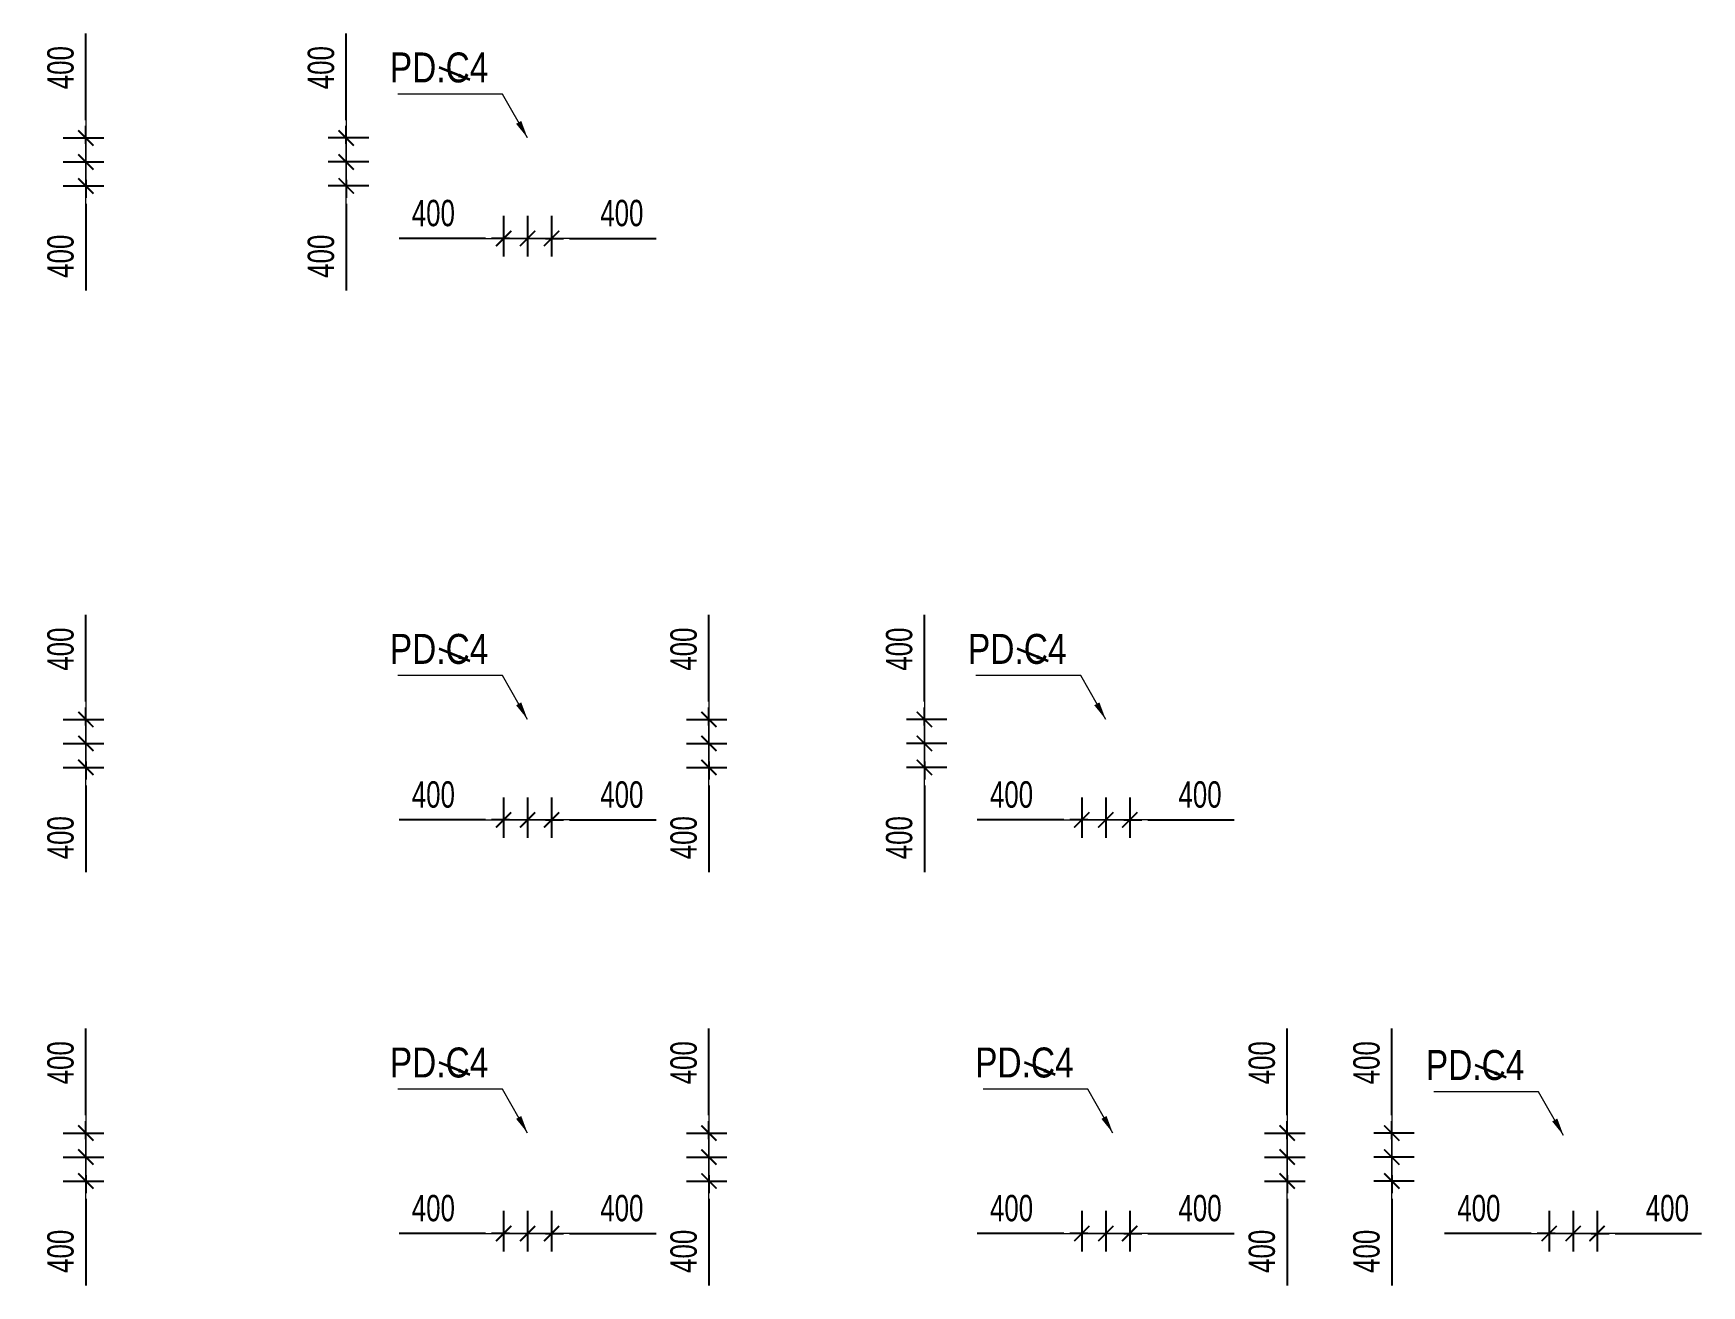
# Model space of a CAD drawing. Header units: millimetres. Extents: x -259680 to 286077, y -1281 to 94455.
# Drawn here: x 173701 to 201545, y 62555 to 83445 of the extents above; entities that cross this region are included whole.
import ezdxf
from ezdxf.enums import TextEntityAlignment as Align

# ---------------------------------------------------------------- set-up
doc = ezdxf.new("R2010")
doc.units = ezdxf.units.MM
doc.layers.get('Defpoints').update_dxf_attribs({"color": 151, "lineweight": 9})
for name, color, linetype, lineweight in [('$0$C1', 20, 'Continuous', 35), ('$1$NDC_S_ANNO', 7, 'Continuous', 20), ('$1$NDC_S_DIM', 1, 'Continuous', 15), ('NDC_S_DIM', 1, 'Continuous', 15)]:
    doc.layers.add(name, color=color, linetype=linetype, lineweight=lineweight)
doc.styles.add('$1$NDC_DIM', font='', dxfattribs={"width": 0.75})
doc.styles.add('$2$ARIAL', font='arial.ttf', dxfattribs={"width": 0.8})
doc.styles.add('NDC_DIM', font='', dxfattribs={"width": 0.75})
doc.styles.get('$1$NDC_DIM').set_extended_font_data('Dotum')
doc.styles.get('NDC_DIM').set_extended_font_data('Dotum')
doc.dimstyles.new('$0$NDC_dim_150', dxfattribs={"dimscale": 150, "dimtxt": 2.2, "dimasz": 1.5, "dimexe": 1.5, "dimexo": 2.5, "dimgap": 1, "dimtad": 1, "dimdec": 0, "dimzin": 0, "dimdsep": 46, "dimtxsty": '$1$NDC_DIM', "dimblk": '$1$DIMMARK', "dimcen": 0.09, "dimdle": 1.2, "dimclrd": 1, "dimclre": 1, "dimclrt": 3, "dimadec": 0, "dimazin": 0, "dimtfac": 1, "dimtdec": 0, "dimtix": 1, "dimtofl": 0, "dimtmove": 0, "dimatfit": 3, "dimfxl": 6, "dimfxlon": 1, "dimtolj": 1, "dimtzin": 0, "dimarcsym": 0})
doc.dimstyles.new('$1$NDC_dim_iso', dxfattribs={"dimtxt": 2.2, "dimasz": 1, "dimexe": 1.5, "dimexo": 2.5, "dimgap": 1, "dimtad": 1, "dimdec": 0, "dimzin": 0, "dimdsep": 46, "dimtxsty": '$1$NDC_DIM', "dimblk": '$1$DIMMARK', "dimcen": 0.09, "dimdle": 1.2, "dimclrd": 1, "dimclre": 1, "dimclrt": 3, "dimadec": 0, "dimazin": 0, "dimtfac": 1, "dimtdec": 0, "dimtix": 1, "dimtofl": 0, "dimtmove": 0, "dimatfit": 3, "dimfxl": 6, "dimfxlon": 1, "dimtolj": 1, "dimtzin": 0, "dimarcsym": 0})
doc.dimstyles.new('NDC_dim_200', dxfattribs={"dimscale": 200, "dimtxt": 2.2, "dimasz": 1.5, "dimexe": 1.5, "dimexo": 2.5, "dimgap": 1, "dimtad": 1, "dimdec": 0, "dimzin": 0, "dimdsep": 46, "dimtxsty": 'NDC_DIM', "dimblk": 'DIMMARK', "dimcen": 0.09, "dimdle": 1.2, "dimclrd": 1, "dimclre": 1, "dimclrt": 3, "dimadec": 0, "dimazin": 0, "dimtfac": 1, "dimtdec": 0, "dimtix": 1, "dimtofl": 0, "dimtmove": 0, "dimatfit": 3, "dimfxl": 6, "dimfxlon": 1, "dimtolj": 1, "dimtzin": 0, "dimarcsym": 0})

# ---------------------------------------------------------------- blocks, each defined once
blk = doc.blocks.new('$1$DIMMARK')
at = {"layer": '$1$NDC_S_DIM', "color": 1}
blk.add_line((-1.5, 0), (1, 0), dxfattribs=at)
at = {"layer": '$1$NDC_S_DIM', "color": 2, "const_width": 0.1}
blk.add_lwpolyline([(-0.424, -0.424), (0.424, 0.424)], dxfattribs=at)
blk = doc.blocks.new('DIMMARK')
at = {"layer": 'NDC_S_DIM', "color": 1}
blk.add_line((-1.5, 0), (1, 0), dxfattribs=at)
at = {"layer": 'NDC_S_DIM', "color": 2, "const_width": 0.1}
blk.add_lwpolyline([(-0.424, -0.424), (0.424, 0.424)], dxfattribs=at)
blk = doc.blocks.new('*D734')
at = {"layer": 'Defpoints', "color": 0, "ltscale": 100, "transparency": 16777216}
for p in [(173701, 72000), (174577, 72000), (173701, 71600)]:
    blk.add_point(p, dxfattribs=at)
at = {"layer": 'NDC_S_DIM', "color": 1, "lineweight": -2, "ltscale": 100, "transparency": 16777216}
for p, q in [((174577, 72300), (174577, 73745)), ((174201, 72000), (174877, 72000)), ((174201, 71600), (174877, 71600)), ((174577, 71300), (174577, 71000))]:
    blk.add_line(p, q, dxfattribs=at)
at = {"layer": 'NDC_S_DIM', "color": 1, "lineweight": -2, "ltscale": 100, "transparency": 16777216, "xscale": 300, "yscale": 300, "zscale": 300}
for p, rotation in [((174577, 72000), 270), ((174577, 71600), 90)]:
    blk.add_blockref('DIMMARK', p, dxfattribs=dict(at, rotation=rotation))
at = {"layer": 'NDC_S_DIM', "color": 3, "ltscale": 100, "transparency": 16777216, "insert": (174156, 73173), "char_height": 440, "attachment_point": 5, "rotation": 90, "style": 'NDC_DIM'}
blk.add_mtext('\\A1;400', dxfattribs=at)
blk = doc.blocks.new('*D735')
at = {"layer": 'Defpoints', "color": 0, "ltscale": 100, "transparency": 16777216}
for p in [(173701, 71600), (174577, 71600), (173701, 71200)]:
    blk.add_point(p, dxfattribs=at)
at = {"layer": 'NDC_S_DIM', "color": 1, "lineweight": -2, "ltscale": 100, "transparency": 16777216}
for p, q in [((174577, 71900), (174577, 72200)), ((174201, 71600), (174877, 71600)), ((174201, 71200), (174877, 71200)), ((174577, 70900), (174577, 69455))]:
    blk.add_line(p, q, dxfattribs=at)
at = {"layer": 'NDC_S_DIM', "color": 1, "lineweight": -2, "ltscale": 100, "transparency": 16777216, "xscale": 300, "yscale": 300, "zscale": 300}
for p, rotation in [((174577, 71600), 270), ((174577, 71200), 90)]:
    blk.add_blockref('DIMMARK', p, dxfattribs=dict(at, rotation=rotation))
at = {"layer": 'NDC_S_DIM', "color": 3, "ltscale": 100, "transparency": 16777216, "insert": (174156, 70027), "char_height": 440, "attachment_point": 5, "rotation": 90, "style": 'NDC_DIM'}
blk.add_mtext('\\A1;400', dxfattribs=at)
blk = doc.blocks.new('*D736')
at = {"layer": 'Defpoints', "color": 0, "ltscale": 100, "transparency": 16777216}
for p in [(181950, 71200), (182350, 71200), (182350, 70324)]:
    blk.add_point(p, dxfattribs=at)
at = {"layer": 'NDC_S_DIM', "color": 1, "lineweight": -2, "ltscale": 100, "transparency": 16777216}
for p, q in [((181950, 70700), (181950, 70024)), ((182350, 70700), (182350, 70024)), ((181650, 70324), (181350, 70324)), ((182650, 70324), (184095, 70324))]:
    blk.add_line(p, q, dxfattribs=at)
at = {"layer": 'NDC_S_DIM', "color": 1, "lineweight": -2, "ltscale": 100, "transparency": 16777216, "xscale": 300, "yscale": 300, "zscale": 300}
blk.add_blockref('DIMMARK', (181950, 70324), dxfattribs=at)
at = {"layer": 'NDC_S_DIM', "color": 1, "lineweight": -2, "ltscale": 100, "transparency": 16777216, "xscale": 300, "yscale": 300, "zscale": 300, "rotation": 180}
blk.add_blockref('DIMMARK', (182350, 70324), dxfattribs=at)
at = {"layer": 'NDC_S_DIM', "color": 3, "ltscale": 100, "transparency": 16777216, "insert": (183523, 70745), "char_height": 440, "attachment_point": 5, "style": 'NDC_DIM'}
blk.add_mtext('\\A1;400', dxfattribs=at)
blk = doc.blocks.new('*D737')
at = {"layer": 'Defpoints', "color": 0, "ltscale": 100, "transparency": 16777216}
for p in [(181550, 71200), (181950, 71200), (181950, 70324)]:
    blk.add_point(p, dxfattribs=at)
at = {"layer": 'NDC_S_DIM', "color": 1, "lineweight": -2, "ltscale": 100, "transparency": 16777216}
for p, q in [((181550, 70700), (181550, 70024)), ((181950, 70700), (181950, 70024)), ((181250, 70324), (179805, 70324)), ((182250, 70324), (182550, 70324))]:
    blk.add_line(p, q, dxfattribs=at)
at = {"layer": 'NDC_S_DIM', "color": 1, "lineweight": -2, "ltscale": 100, "transparency": 16777216, "xscale": 300, "yscale": 300, "zscale": 300}
blk.add_blockref('DIMMARK', (181550, 70324), dxfattribs=at)
at = {"layer": 'NDC_S_DIM', "color": 1, "lineweight": -2, "ltscale": 100, "transparency": 16777216, "xscale": 300, "yscale": 300, "zscale": 300, "rotation": 180}
blk.add_blockref('DIMMARK', (181950, 70324), dxfattribs=at)
at = {"layer": 'NDC_S_DIM', "color": 3, "ltscale": 100, "transparency": 16777216, "insert": (180377, 70745), "char_height": 440, "attachment_point": 5, "style": 'NDC_DIM'}
blk.add_mtext('\\A1;400', dxfattribs=at)
blk = doc.blocks.new('*D738')
at = {"layer": 'Defpoints', "color": 0, "ltscale": 100, "transparency": 16777216}
for p in [(184101, 72000), (184977, 72000), (184101, 71600)]:
    blk.add_point(p, dxfattribs=at)
at = {"layer": 'NDC_S_DIM', "color": 1, "lineweight": -2, "ltscale": 100, "transparency": 16777216}
for p, q in [((184977, 72300), (184977, 73745)), ((184601, 72000), (185277, 72000)), ((184601, 71600), (185277, 71600)), ((184977, 71300), (184977, 71000))]:
    blk.add_line(p, q, dxfattribs=at)
at = {"layer": 'NDC_S_DIM', "color": 1, "lineweight": -2, "ltscale": 100, "transparency": 16777216, "xscale": 300, "yscale": 300, "zscale": 300}
for p, rotation in [((184977, 72000), 270), ((184977, 71600), 90)]:
    blk.add_blockref('DIMMARK', p, dxfattribs=dict(at, rotation=rotation))
at = {"layer": 'NDC_S_DIM', "color": 3, "ltscale": 100, "transparency": 16777216, "insert": (184556, 73173), "char_height": 440, "attachment_point": 5, "rotation": 90, "style": 'NDC_DIM'}
blk.add_mtext('\\A1;400', dxfattribs=at)
blk = doc.blocks.new('*D739')
at = {"layer": 'Defpoints', "color": 0, "ltscale": 100, "transparency": 16777216}
for p in [(184101, 71600), (184977, 71600), (184101, 71200)]:
    blk.add_point(p, dxfattribs=at)
at = {"layer": 'NDC_S_DIM', "color": 1, "lineweight": -2, "ltscale": 100, "transparency": 16777216}
for p, q in [((184977, 71900), (184977, 72200)), ((184601, 71600), (185277, 71600)), ((184601, 71200), (185277, 71200)), ((184977, 70900), (184977, 69455))]:
    blk.add_line(p, q, dxfattribs=at)
at = {"layer": 'NDC_S_DIM', "color": 1, "lineweight": -2, "ltscale": 100, "transparency": 16777216, "xscale": 300, "yscale": 300, "zscale": 300}
for p, rotation in [((184977, 71600), 270), ((184977, 71200), 90)]:
    blk.add_blockref('DIMMARK', p, dxfattribs=dict(at, rotation=rotation))
at = {"layer": 'NDC_S_DIM', "color": 3, "ltscale": 100, "transparency": 16777216, "insert": (184556, 70027), "char_height": 440, "attachment_point": 5, "rotation": 90, "style": 'NDC_DIM'}
blk.add_mtext('\\A1;400', dxfattribs=at)
blk = doc.blocks.new('*D740')
at = {"layer": 'Defpoints', "color": 0, "ltscale": 100, "transparency": 16777216}
for p in [(191600, 71200), (192000, 71200), (192000, 70324)]:
    blk.add_point(p, dxfattribs=at)
at = {"layer": 'NDC_S_DIM', "color": 1, "lineweight": -2, "ltscale": 100, "transparency": 16777216}
for p, q in [((191600, 70700), (191600, 70024)), ((192000, 70700), (192000, 70024)), ((191300, 70324), (191000, 70324)), ((192300, 70324), (193745, 70324))]:
    blk.add_line(p, q, dxfattribs=at)
at = {"layer": 'NDC_S_DIM', "color": 1, "lineweight": -2, "ltscale": 100, "transparency": 16777216, "xscale": 300, "yscale": 300, "zscale": 300}
blk.add_blockref('DIMMARK', (191600, 70324), dxfattribs=at)
at = {"layer": 'NDC_S_DIM', "color": 1, "lineweight": -2, "ltscale": 100, "transparency": 16777216, "xscale": 300, "yscale": 300, "zscale": 300, "rotation": 180}
blk.add_blockref('DIMMARK', (192000, 70324), dxfattribs=at)
at = {"layer": 'NDC_S_DIM', "color": 3, "ltscale": 100, "transparency": 16777216, "insert": (193173, 70745), "char_height": 440, "attachment_point": 5, "style": 'NDC_DIM'}
blk.add_mtext('\\A1;400', dxfattribs=at)
blk = doc.blocks.new('*D741')
at = {"layer": 'Defpoints', "color": 0, "ltscale": 100, "transparency": 16777216}
for p in [(191200, 71200), (191600, 71200), (191600, 70324)]:
    blk.add_point(p, dxfattribs=at)
at = {"layer": 'NDC_S_DIM', "color": 1, "lineweight": -2, "ltscale": 100, "transparency": 16777216}
for p, q in [((191200, 70700), (191200, 70024)), ((191600, 70700), (191600, 70024)), ((190900, 70324), (189455, 70324)), ((191900, 70324), (192200, 70324))]:
    blk.add_line(p, q, dxfattribs=at)
at = {"layer": 'NDC_S_DIM', "color": 1, "lineweight": -2, "ltscale": 100, "transparency": 16777216, "xscale": 300, "yscale": 300, "zscale": 300}
blk.add_blockref('DIMMARK', (191200, 70324), dxfattribs=at)
at = {"layer": 'NDC_S_DIM', "color": 1, "lineweight": -2, "ltscale": 100, "transparency": 16777216, "xscale": 300, "yscale": 300, "zscale": 300, "rotation": 180}
blk.add_blockref('DIMMARK', (191600, 70324), dxfattribs=at)
at = {"layer": 'NDC_S_DIM', "color": 3, "ltscale": 100, "transparency": 16777216, "insert": (190027, 70745), "char_height": 440, "attachment_point": 5, "style": 'NDC_DIM'}
blk.add_mtext('\\A1;400', dxfattribs=at)
blk = doc.blocks.new('*D742')
at = {"layer": 'Defpoints', "color": 0, "ltscale": 100, "transparency": 16777216}
for p in [(188573, 72000), (189449, 72000), (189449, 71600)]:
    blk.add_point(p, dxfattribs=at)
at = {"layer": 'NDC_S_DIM', "color": 1, "lineweight": -2, "ltscale": 100, "transparency": 16777216}
for p, q in [((188573, 72300), (188573, 73745)), ((188949, 72000), (188273, 72000)), ((188949, 71600), (188273, 71600)), ((188573, 71300), (188573, 71000))]:
    blk.add_line(p, q, dxfattribs=at)
at = {"layer": 'NDC_S_DIM', "color": 1, "lineweight": -2, "ltscale": 100, "transparency": 16777216, "xscale": 300, "yscale": 300, "zscale": 300}
for p, rotation in [((188573, 72000), 270), ((188573, 71600), 90)]:
    blk.add_blockref('DIMMARK', p, dxfattribs=dict(at, rotation=rotation))
at = {"layer": 'NDC_S_DIM', "color": 3, "ltscale": 100, "transparency": 16777216, "insert": (188153, 73173), "char_height": 440, "attachment_point": 5, "rotation": 90, "style": 'NDC_DIM'}
blk.add_mtext('\\A1;400', dxfattribs=at)
blk = doc.blocks.new('*D743')
at = {"layer": 'Defpoints', "color": 0, "ltscale": 100, "transparency": 16777216}
for p in [(188573, 71600), (189449, 71600), (189449, 71200)]:
    blk.add_point(p, dxfattribs=at)
at = {"layer": 'NDC_S_DIM', "color": 1, "lineweight": -2, "ltscale": 100, "transparency": 16777216}
for p, q in [((188573, 71900), (188573, 72200)), ((188949, 71600), (188273, 71600)), ((188949, 71200), (188273, 71200)), ((188573, 70900), (188573, 69455))]:
    blk.add_line(p, q, dxfattribs=at)
at = {"layer": 'NDC_S_DIM', "color": 1, "lineweight": -2, "ltscale": 100, "transparency": 16777216, "xscale": 300, "yscale": 300, "zscale": 300}
for p, rotation in [((188573, 71600), 270), ((188573, 71200), 90)]:
    blk.add_blockref('DIMMARK', p, dxfattribs=dict(at, rotation=rotation))
at = {"layer": 'NDC_S_DIM', "color": 3, "ltscale": 100, "transparency": 16777216, "insert": (188153, 70027), "char_height": 440, "attachment_point": 5, "rotation": 90, "style": 'NDC_DIM'}
blk.add_mtext('\\A1;400', dxfattribs=at)
blk = doc.blocks.new('*D744')
at = {"layer": 'Defpoints', "color": 0, "ltscale": 100, "transparency": 16777216}
for p in [(181950, 80900), (182350, 80900), (182350, 80024)]:
    blk.add_point(p, dxfattribs=at)
at = {"layer": 'NDC_S_DIM', "color": 1, "lineweight": -2, "ltscale": 100, "transparency": 16777216}
for p, q in [((181950, 80400), (181950, 79724)), ((182350, 80400), (182350, 79724)), ((181650, 80024), (181350, 80024)), ((182650, 80024), (184095, 80024))]:
    blk.add_line(p, q, dxfattribs=at)
at = {"layer": 'NDC_S_DIM', "color": 1, "lineweight": -2, "ltscale": 100, "transparency": 16777216, "xscale": 300, "yscale": 300, "zscale": 300}
blk.add_blockref('DIMMARK', (181950, 80024), dxfattribs=at)
at = {"layer": 'NDC_S_DIM', "color": 1, "lineweight": -2, "ltscale": 100, "transparency": 16777216, "xscale": 300, "yscale": 300, "zscale": 300, "rotation": 180}
blk.add_blockref('DIMMARK', (182350, 80024), dxfattribs=at)
at = {"layer": 'NDC_S_DIM', "color": 3, "ltscale": 100, "transparency": 16777216, "insert": (183523, 80445), "char_height": 440, "attachment_point": 5, "style": 'NDC_DIM'}
blk.add_mtext('\\A1;400', dxfattribs=at)
blk = doc.blocks.new('*D745')
at = {"layer": 'Defpoints', "color": 0, "ltscale": 100, "transparency": 16777216}
for p in [(181550, 80900), (181950, 80900), (181950, 80024)]:
    blk.add_point(p, dxfattribs=at)
at = {"layer": 'NDC_S_DIM', "color": 1, "lineweight": -2, "ltscale": 100, "transparency": 16777216}
for p, q in [((181550, 80400), (181550, 79724)), ((181950, 80400), (181950, 79724)), ((181250, 80024), (179805, 80024)), ((182250, 80024), (182550, 80024))]:
    blk.add_line(p, q, dxfattribs=at)
at = {"layer": 'NDC_S_DIM', "color": 1, "lineweight": -2, "ltscale": 100, "transparency": 16777216, "xscale": 300, "yscale": 300, "zscale": 300}
blk.add_blockref('DIMMARK', (181550, 80024), dxfattribs=at)
at = {"layer": 'NDC_S_DIM', "color": 1, "lineweight": -2, "ltscale": 100, "transparency": 16777216, "xscale": 300, "yscale": 300, "zscale": 300, "rotation": 180}
blk.add_blockref('DIMMARK', (181950, 80024), dxfattribs=at)
at = {"layer": 'NDC_S_DIM', "color": 3, "ltscale": 100, "transparency": 16777216, "insert": (180377, 80445), "char_height": 440, "attachment_point": 5, "style": 'NDC_DIM'}
blk.add_mtext('\\A1;400', dxfattribs=at)
blk = doc.blocks.new('*D746')
at = {"layer": 'Defpoints', "color": 0, "ltscale": 100, "transparency": 16777216}
for p in [(178923, 81700), (179799, 81700), (179799, 81300)]:
    blk.add_point(p, dxfattribs=at)
at = {"layer": 'NDC_S_DIM', "color": 1, "lineweight": -2, "ltscale": 100, "transparency": 16777216}
for p, q in [((178923, 82000), (178923, 83445)), ((179299, 81700), (178623, 81700)), ((179299, 81300), (178623, 81300)), ((178923, 81000), (178923, 80700))]:
    blk.add_line(p, q, dxfattribs=at)
at = {"layer": 'NDC_S_DIM', "color": 1, "lineweight": -2, "ltscale": 100, "transparency": 16777216, "xscale": 300, "yscale": 300, "zscale": 300}
for p, rotation in [((178923, 81700), 270), ((178923, 81300), 90)]:
    blk.add_blockref('DIMMARK', p, dxfattribs=dict(at, rotation=rotation))
at = {"layer": 'NDC_S_DIM', "color": 3, "ltscale": 100, "transparency": 16777216, "insert": (178503, 82873), "char_height": 440, "attachment_point": 5, "rotation": 90, "style": 'NDC_DIM'}
blk.add_mtext('\\A1;400', dxfattribs=at)
blk = doc.blocks.new('*D747')
at = {"layer": 'Defpoints', "color": 0, "ltscale": 100, "transparency": 16777216}
for p in [(178923, 81300), (179799, 81300), (179799, 80900)]:
    blk.add_point(p, dxfattribs=at)
at = {"layer": 'NDC_S_DIM', "color": 1, "lineweight": -2, "ltscale": 100, "transparency": 16777216}
for p, q in [((178923, 81600), (178923, 81900)), ((179299, 81300), (178623, 81300)), ((179299, 80900), (178623, 80900)), ((178923, 80600), (178923, 79155))]:
    blk.add_line(p, q, dxfattribs=at)
at = {"layer": 'NDC_S_DIM', "color": 1, "lineweight": -2, "ltscale": 100, "transparency": 16777216, "xscale": 300, "yscale": 300, "zscale": 300}
for p, rotation in [((178923, 81300), 270), ((178923, 80900), 90)]:
    blk.add_blockref('DIMMARK', p, dxfattribs=dict(at, rotation=rotation))
at = {"layer": 'NDC_S_DIM', "color": 3, "ltscale": 100, "transparency": 16777216, "insert": (178503, 79727), "char_height": 440, "attachment_point": 5, "rotation": 90, "style": 'NDC_DIM'}
blk.add_mtext('\\A1;400', dxfattribs=at)
blk = doc.blocks.new('*D750')
at = {"layer": 'Defpoints', "color": 0, "ltscale": 100, "transparency": 16777216}
for p in [(173701, 81700), (174577, 81700), (173701, 81300)]:
    blk.add_point(p, dxfattribs=at)
at = {"layer": 'NDC_S_DIM', "color": 1, "lineweight": -2, "ltscale": 100, "transparency": 16777216}
for p, q in [((174577, 82000), (174577, 83445)), ((174201, 81700), (174877, 81700)), ((174201, 81300), (174877, 81300)), ((174577, 81000), (174577, 80700))]:
    blk.add_line(p, q, dxfattribs=at)
at = {"layer": 'NDC_S_DIM', "color": 1, "lineweight": -2, "ltscale": 100, "transparency": 16777216, "xscale": 300, "yscale": 300, "zscale": 300}
for p, rotation in [((174577, 81700), 270), ((174577, 81300), 90)]:
    blk.add_blockref('DIMMARK', p, dxfattribs=dict(at, rotation=rotation))
at = {"layer": 'NDC_S_DIM', "color": 3, "ltscale": 100, "transparency": 16777216, "insert": (174156, 82873), "char_height": 440, "attachment_point": 5, "rotation": 90, "style": 'NDC_DIM'}
blk.add_mtext('\\A1;400', dxfattribs=at)
blk = doc.blocks.new('*D751')
at = {"layer": 'Defpoints', "color": 0, "ltscale": 100, "transparency": 16777216}
for p in [(173701, 81300), (174577, 81300), (173701, 80900)]:
    blk.add_point(p, dxfattribs=at)
at = {"layer": 'NDC_S_DIM', "color": 1, "lineweight": -2, "ltscale": 100, "transparency": 16777216}
for p, q in [((174577, 81600), (174577, 81900)), ((174201, 81300), (174877, 81300)), ((174201, 80900), (174877, 80900)), ((174577, 80600), (174577, 79155))]:
    blk.add_line(p, q, dxfattribs=at)
at = {"layer": 'NDC_S_DIM', "color": 1, "lineweight": -2, "ltscale": 100, "transparency": 16777216, "xscale": 300, "yscale": 300, "zscale": 300}
for p, rotation in [((174577, 81300), 270), ((174577, 80900), 90)]:
    blk.add_blockref('DIMMARK', p, dxfattribs=dict(at, rotation=rotation))
at = {"layer": 'NDC_S_DIM', "color": 3, "ltscale": 100, "transparency": 16777216, "insert": (174156, 79727), "char_height": 440, "attachment_point": 5, "rotation": 90, "style": 'NDC_DIM'}
blk.add_mtext('\\A1;400', dxfattribs=at)
blk = doc.blocks.new('*D774')
at = {"layer": 'Defpoints', "color": 0, "ltscale": 100, "transparency": 16777216}
for p in [(173701, 65100), (174577, 65100), (173701, 64700)]:
    blk.add_point(p, dxfattribs=at)
at = {"layer": 'NDC_S_DIM', "color": 1, "lineweight": -2, "ltscale": 100, "transparency": 16777216}
for p, q in [((174577, 65400), (174577, 66845)), ((174201, 65100), (174877, 65100)), ((174201, 64700), (174877, 64700)), ((174577, 64400), (174577, 64100))]:
    blk.add_line(p, q, dxfattribs=at)
at = {"layer": 'NDC_S_DIM', "color": 1, "lineweight": -2, "ltscale": 100, "transparency": 16777216, "xscale": 300, "yscale": 300, "zscale": 300}
for p, rotation in [((174577, 65100), 270), ((174577, 64700), 90)]:
    blk.add_blockref('DIMMARK', p, dxfattribs=dict(at, rotation=rotation))
at = {"layer": 'NDC_S_DIM', "color": 3, "ltscale": 100, "transparency": 16777216, "insert": (174156, 66273), "char_height": 440, "attachment_point": 5, "rotation": 90, "style": 'NDC_DIM'}
blk.add_mtext('\\A1;400', dxfattribs=at)
blk = doc.blocks.new('*D775')
at = {"layer": 'Defpoints', "color": 0, "ltscale": 100, "transparency": 16777216}
for p in [(173701, 64700), (174577, 64700), (173701, 64300)]:
    blk.add_point(p, dxfattribs=at)
at = {"layer": 'NDC_S_DIM', "color": 1, "lineweight": -2, "ltscale": 100, "transparency": 16777216}
for p, q in [((174577, 65000), (174577, 65300)), ((174201, 64700), (174877, 64700)), ((174201, 64300), (174877, 64300)), ((174577, 64000), (174577, 62555))]:
    blk.add_line(p, q, dxfattribs=at)
at = {"layer": 'NDC_S_DIM', "color": 1, "lineweight": -2, "ltscale": 100, "transparency": 16777216, "xscale": 300, "yscale": 300, "zscale": 300}
for p, rotation in [((174577, 64700), 270), ((174577, 64300), 90)]:
    blk.add_blockref('DIMMARK', p, dxfattribs=dict(at, rotation=rotation))
at = {"layer": 'NDC_S_DIM', "color": 3, "ltscale": 100, "transparency": 16777216, "insert": (174156, 63127), "char_height": 440, "attachment_point": 5, "rotation": 90, "style": 'NDC_DIM'}
blk.add_mtext('\\A1;400', dxfattribs=at)
blk = doc.blocks.new('*D776')
at = {"layer": 'Defpoints', "color": 0, "ltscale": 100, "transparency": 16777216}
for p in [(181950, 64300), (182350, 64300), (182350, 63424)]:
    blk.add_point(p, dxfattribs=at)
at = {"layer": 'NDC_S_DIM', "color": 1, "lineweight": -2, "ltscale": 100, "transparency": 16777216}
for p, q in [((181950, 63800), (181950, 63124)), ((182350, 63800), (182350, 63124)), ((181650, 63424), (181350, 63424)), ((182650, 63424), (184095, 63424))]:
    blk.add_line(p, q, dxfattribs=at)
at = {"layer": 'NDC_S_DIM', "color": 1, "lineweight": -2, "ltscale": 100, "transparency": 16777216, "xscale": 300, "yscale": 300, "zscale": 300}
blk.add_blockref('DIMMARK', (181950, 63424), dxfattribs=at)
at = {"layer": 'NDC_S_DIM', "color": 1, "lineweight": -2, "ltscale": 100, "transparency": 16777216, "xscale": 300, "yscale": 300, "zscale": 300, "rotation": 180}
blk.add_blockref('DIMMARK', (182350, 63424), dxfattribs=at)
at = {"layer": 'NDC_S_DIM', "color": 3, "ltscale": 100, "transparency": 16777216, "insert": (183523, 63845), "char_height": 440, "attachment_point": 5, "style": 'NDC_DIM'}
blk.add_mtext('\\A1;400', dxfattribs=at)
blk = doc.blocks.new('*D777')
at = {"layer": 'Defpoints', "color": 0, "ltscale": 100, "transparency": 16777216}
for p in [(181550, 64300), (181950, 64300), (181950, 63424)]:
    blk.add_point(p, dxfattribs=at)
at = {"layer": 'NDC_S_DIM', "color": 1, "lineweight": -2, "ltscale": 100, "transparency": 16777216}
for p, q in [((181550, 63800), (181550, 63124)), ((181950, 63800), (181950, 63124)), ((181250, 63424), (179805, 63424)), ((182250, 63424), (182550, 63424))]:
    blk.add_line(p, q, dxfattribs=at)
at = {"layer": 'NDC_S_DIM', "color": 1, "lineweight": -2, "ltscale": 100, "transparency": 16777216, "xscale": 300, "yscale": 300, "zscale": 300}
blk.add_blockref('DIMMARK', (181550, 63424), dxfattribs=at)
at = {"layer": 'NDC_S_DIM', "color": 1, "lineweight": -2, "ltscale": 100, "transparency": 16777216, "xscale": 300, "yscale": 300, "zscale": 300, "rotation": 180}
blk.add_blockref('DIMMARK', (181950, 63424), dxfattribs=at)
at = {"layer": 'NDC_S_DIM', "color": 3, "ltscale": 100, "transparency": 16777216, "insert": (180377, 63845), "char_height": 440, "attachment_point": 5, "style": 'NDC_DIM'}
blk.add_mtext('\\A1;400', dxfattribs=at)
blk = doc.blocks.new('*D778')
at = {"layer": 'Defpoints', "color": 0, "ltscale": 100, "transparency": 16777216}
for p in [(184101, 65100), (184977, 65100), (184101, 64700)]:
    blk.add_point(p, dxfattribs=at)
at = {"layer": 'NDC_S_DIM', "color": 1, "lineweight": -2, "ltscale": 100, "transparency": 16777216}
for p, q in [((184977, 65400), (184977, 66845)), ((184601, 65100), (185277, 65100)), ((184601, 64700), (185277, 64700)), ((184977, 64400), (184977, 64100))]:
    blk.add_line(p, q, dxfattribs=at)
at = {"layer": 'NDC_S_DIM', "color": 1, "lineweight": -2, "ltscale": 100, "transparency": 16777216, "xscale": 300, "yscale": 300, "zscale": 300}
for p, rotation in [((184977, 65100), 270), ((184977, 64700), 90)]:
    blk.add_blockref('DIMMARK', p, dxfattribs=dict(at, rotation=rotation))
at = {"layer": 'NDC_S_DIM', "color": 3, "ltscale": 100, "transparency": 16777216, "insert": (184556, 66273), "char_height": 440, "attachment_point": 5, "rotation": 90, "style": 'NDC_DIM'}
blk.add_mtext('\\A1;400', dxfattribs=at)
blk = doc.blocks.new('*D779')
at = {"layer": 'Defpoints', "color": 0, "ltscale": 100, "transparency": 16777216}
for p in [(184101, 64700), (184977, 64700), (184101, 64300)]:
    blk.add_point(p, dxfattribs=at)
at = {"layer": 'NDC_S_DIM', "color": 1, "lineweight": -2, "ltscale": 100, "transparency": 16777216}
for p, q in [((184977, 65000), (184977, 65300)), ((184601, 64700), (185277, 64700)), ((184601, 64300), (185277, 64300)), ((184977, 64000), (184977, 62555))]:
    blk.add_line(p, q, dxfattribs=at)
at = {"layer": 'NDC_S_DIM', "color": 1, "lineweight": -2, "ltscale": 100, "transparency": 16777216, "xscale": 300, "yscale": 300, "zscale": 300}
for p, rotation in [((184977, 64700), 270), ((184977, 64300), 90)]:
    blk.add_blockref('DIMMARK', p, dxfattribs=dict(at, rotation=rotation))
at = {"layer": 'NDC_S_DIM', "color": 3, "ltscale": 100, "transparency": 16777216, "insert": (184556, 63127), "char_height": 440, "attachment_point": 5, "rotation": 90, "style": 'NDC_DIM'}
blk.add_mtext('\\A1;400', dxfattribs=at)
blk = doc.blocks.new('*D780')
at = {"layer": 'Defpoints', "color": 0, "ltscale": 100, "transparency": 16777216}
for p in [(191600, 64300), (192000, 64300), (192000, 63424)]:
    blk.add_point(p, dxfattribs=at)
at = {"layer": 'NDC_S_DIM', "color": 1, "lineweight": -2, "ltscale": 100, "transparency": 16777216}
for p, q in [((191600, 63800), (191600, 63124)), ((192000, 63800), (192000, 63124)), ((191300, 63424), (191000, 63424)), ((192300, 63424), (193745, 63424))]:
    blk.add_line(p, q, dxfattribs=at)
at = {"layer": 'NDC_S_DIM', "color": 1, "lineweight": -2, "ltscale": 100, "transparency": 16777216, "xscale": 300, "yscale": 300, "zscale": 300}
blk.add_blockref('DIMMARK', (191600, 63424), dxfattribs=at)
at = {"layer": 'NDC_S_DIM', "color": 1, "lineweight": -2, "ltscale": 100, "transparency": 16777216, "xscale": 300, "yscale": 300, "zscale": 300, "rotation": 180}
blk.add_blockref('DIMMARK', (192000, 63424), dxfattribs=at)
at = {"layer": 'NDC_S_DIM', "color": 3, "ltscale": 100, "transparency": 16777216, "insert": (193173, 63845), "char_height": 440, "attachment_point": 5, "style": 'NDC_DIM'}
blk.add_mtext('\\A1;400', dxfattribs=at)
blk = doc.blocks.new('*D781')
at = {"layer": 'Defpoints', "color": 0, "ltscale": 100, "transparency": 16777216}
for p in [(191200, 64300), (191600, 64300), (191600, 63424)]:
    blk.add_point(p, dxfattribs=at)
at = {"layer": 'NDC_S_DIM', "color": 1, "lineweight": -2, "ltscale": 100, "transparency": 16777216}
for p, q in [((191200, 63800), (191200, 63124)), ((191600, 63800), (191600, 63124)), ((190900, 63424), (189455, 63424)), ((191900, 63424), (192200, 63424))]:
    blk.add_line(p, q, dxfattribs=at)
at = {"layer": 'NDC_S_DIM', "color": 1, "lineweight": -2, "ltscale": 100, "transparency": 16777216, "xscale": 300, "yscale": 300, "zscale": 300}
blk.add_blockref('DIMMARK', (191200, 63424), dxfattribs=at)
at = {"layer": 'NDC_S_DIM', "color": 1, "lineweight": -2, "ltscale": 100, "transparency": 16777216, "xscale": 300, "yscale": 300, "zscale": 300, "rotation": 180}
blk.add_blockref('DIMMARK', (191600, 63424), dxfattribs=at)
at = {"layer": 'NDC_S_DIM', "color": 3, "ltscale": 100, "transparency": 16777216, "insert": (190027, 63845), "char_height": 440, "attachment_point": 5, "style": 'NDC_DIM'}
blk.add_mtext('\\A1;400', dxfattribs=at)
blk = doc.blocks.new('*D782')
at = {"layer": 'Defpoints', "color": 0, "ltscale": 100, "transparency": 16777216}
for p in [(193751, 65100), (194627, 65100), (193751, 64700)]:
    blk.add_point(p, dxfattribs=at)
at = {"layer": 'NDC_S_DIM', "color": 1, "lineweight": -2, "ltscale": 100, "transparency": 16777216}
for p, q in [((194627, 65400), (194627, 66845)), ((194251, 65100), (194927, 65100)), ((194251, 64700), (194927, 64700)), ((194627, 64400), (194627, 64100))]:
    blk.add_line(p, q, dxfattribs=at)
at = {"layer": 'NDC_S_DIM', "color": 1, "lineweight": -2, "ltscale": 100, "transparency": 16777216, "xscale": 300, "yscale": 300, "zscale": 300}
for p, rotation in [((194627, 65100), 270), ((194627, 64700), 90)]:
    blk.add_blockref('DIMMARK', p, dxfattribs=dict(at, rotation=rotation))
at = {"layer": 'NDC_S_DIM', "color": 3, "ltscale": 100, "transparency": 16777216, "insert": (194206, 66273), "char_height": 440, "attachment_point": 5, "rotation": 90, "style": 'NDC_DIM'}
blk.add_mtext('\\A1;400', dxfattribs=at)
blk = doc.blocks.new('*D783')
at = {"layer": 'Defpoints', "color": 0, "ltscale": 100, "transparency": 16777216}
for p in [(193751, 64700), (194627, 64700), (193751, 64300)]:
    blk.add_point(p, dxfattribs=at)
at = {"layer": 'NDC_S_DIM', "color": 1, "lineweight": -2, "ltscale": 100, "transparency": 16777216}
for p, q in [((194627, 65000), (194627, 65300)), ((194251, 64700), (194927, 64700)), ((194251, 64300), (194927, 64300)), ((194627, 64000), (194627, 62555))]:
    blk.add_line(p, q, dxfattribs=at)
at = {"layer": 'NDC_S_DIM', "color": 1, "lineweight": -2, "ltscale": 100, "transparency": 16777216, "xscale": 300, "yscale": 300, "zscale": 300}
for p, rotation in [((194627, 64700), 270), ((194627, 64300), 90)]:
    blk.add_blockref('DIMMARK', p, dxfattribs=dict(at, rotation=rotation))
at = {"layer": 'NDC_S_DIM', "color": 3, "ltscale": 100, "transparency": 16777216, "insert": (194206, 63127), "char_height": 440, "attachment_point": 5, "rotation": 90, "style": 'NDC_DIM'}
blk.add_mtext('\\A1;400', dxfattribs=at)
blk = doc.blocks.new('*D784')
at = {"layer": 'Defpoints', "color": 0, "ltscale": 100, "transparency": 16777216}
for p in [(199400, 64300), (199800, 64300), (199800, 63424)]:
    blk.add_point(p, dxfattribs=at)
at = {"layer": 'NDC_S_DIM', "color": 1, "lineweight": -2, "ltscale": 100, "transparency": 16777216}
for p, q in [((199400, 63800), (199400, 63124)), ((199800, 63800), (199800, 63124)), ((199100, 63424), (198800, 63424)), ((200100, 63424), (201545, 63424))]:
    blk.add_line(p, q, dxfattribs=at)
at = {"layer": 'NDC_S_DIM', "color": 1, "lineweight": -2, "ltscale": 100, "transparency": 16777216, "xscale": 300, "yscale": 300, "zscale": 300}
blk.add_blockref('DIMMARK', (199400, 63424), dxfattribs=at)
at = {"layer": 'NDC_S_DIM', "color": 1, "lineweight": -2, "ltscale": 100, "transparency": 16777216, "xscale": 300, "yscale": 300, "zscale": 300, "rotation": 180}
blk.add_blockref('DIMMARK', (199800, 63424), dxfattribs=at)
at = {"layer": 'NDC_S_DIM', "color": 3, "ltscale": 100, "transparency": 16777216, "insert": (200973, 63845), "char_height": 440, "attachment_point": 5, "style": 'NDC_DIM'}
blk.add_mtext('\\A1;400', dxfattribs=at)
blk = doc.blocks.new('*D785')
at = {"layer": 'Defpoints', "color": 0, "ltscale": 100, "transparency": 16777216}
for p in [(199000, 64300), (199400, 64300), (199400, 63424)]:
    blk.add_point(p, dxfattribs=at)
at = {"layer": 'NDC_S_DIM', "color": 1, "lineweight": -2, "ltscale": 100, "transparency": 16777216}
for p, q in [((199000, 63800), (199000, 63124)), ((199400, 63800), (199400, 63124)), ((198700, 63424), (197255, 63424)), ((199700, 63424), (200000, 63424))]:
    blk.add_line(p, q, dxfattribs=at)
at = {"layer": 'NDC_S_DIM', "color": 1, "lineweight": -2, "ltscale": 100, "transparency": 16777216, "xscale": 300, "yscale": 300, "zscale": 300}
blk.add_blockref('DIMMARK', (199000, 63424), dxfattribs=at)
at = {"layer": 'NDC_S_DIM', "color": 1, "lineweight": -2, "ltscale": 100, "transparency": 16777216, "xscale": 300, "yscale": 300, "zscale": 300, "rotation": 180}
blk.add_blockref('DIMMARK', (199400, 63424), dxfattribs=at)
at = {"layer": 'NDC_S_DIM', "color": 3, "ltscale": 100, "transparency": 16777216, "insert": (197827, 63845), "char_height": 440, "attachment_point": 5, "style": 'NDC_DIM'}
blk.add_mtext('\\A1;400', dxfattribs=at)
blk = doc.blocks.new('*D786')
at = {"layer": 'Defpoints', "color": 0, "ltscale": 100, "transparency": 16777216}
for p in [(196373, 65100), (197249, 65100), (197249, 64700)]:
    blk.add_point(p, dxfattribs=at)
at = {"layer": 'NDC_S_DIM', "color": 1, "lineweight": -2, "ltscale": 100, "transparency": 16777216}
for p, q in [((196373, 65400), (196373, 66845)), ((196749, 65100), (196073, 65100)), ((196749, 64700), (196073, 64700)), ((196373, 64400), (196373, 64100))]:
    blk.add_line(p, q, dxfattribs=at)
at = {"layer": 'NDC_S_DIM', "color": 1, "lineweight": -2, "ltscale": 100, "transparency": 16777216, "xscale": 300, "yscale": 300, "zscale": 300}
for p, rotation in [((196373, 65100), 270), ((196373, 64700), 90)]:
    blk.add_blockref('DIMMARK', p, dxfattribs=dict(at, rotation=rotation))
at = {"layer": 'NDC_S_DIM', "color": 3, "ltscale": 100, "transparency": 16777216, "insert": (195953, 66273), "char_height": 440, "attachment_point": 5, "rotation": 90, "style": 'NDC_DIM'}
blk.add_mtext('\\A1;400', dxfattribs=at)
blk = doc.blocks.new('*D787')
at = {"layer": 'Defpoints', "color": 0, "ltscale": 100, "transparency": 16777216}
for p in [(196373, 64700), (197249, 64700), (197249, 64300)]:
    blk.add_point(p, dxfattribs=at)
at = {"layer": 'NDC_S_DIM', "color": 1, "lineweight": -2, "ltscale": 100, "transparency": 16777216}
for p, q in [((196373, 65000), (196373, 65300)), ((196749, 64700), (196073, 64700)), ((196749, 64300), (196073, 64300)), ((196373, 64000), (196373, 62555))]:
    blk.add_line(p, q, dxfattribs=at)
at = {"layer": 'NDC_S_DIM', "color": 1, "lineweight": -2, "ltscale": 100, "transparency": 16777216, "xscale": 300, "yscale": 300, "zscale": 300}
for p, rotation in [((196373, 64700), 270), ((196373, 64300), 90)]:
    blk.add_blockref('DIMMARK', p, dxfattribs=dict(at, rotation=rotation))
at = {"layer": 'NDC_S_DIM', "color": 3, "ltscale": 100, "transparency": 16777216, "insert": (195953, 63127), "char_height": 440, "attachment_point": 5, "rotation": 90, "style": 'NDC_DIM'}
blk.add_mtext('\\A1;400', dxfattribs=at)
blk = doc.blocks.new('*U220')
at = {"layer": '$1$NDC_S_ANNO', "ltscale": 0.8, "style": '$2$ARIAL', "width": 0.8}
blk.add_attdef('TEN', text='', height=2.5, dxfattribs=at).set_placement((-2.58, 1.03), align=Align.MIDDLE_CENTER)
at = {"layer": '$1$NDC_S_ANNO', "ltscale": 0.8, "style": '$2$ARIAL', "width": 0.8, "flags": 1}
blk.add_attdef('CHU_THICH', text='', height=2.5, dxfattribs=at).set_placement((0, 0), align=Align.MIDDLE_CENTER)
at = {"layer": 'Defpoints'}
blk.add_leader([(0, 0), (-2.58, 1.03)], dimstyle='$1$NDC_dim_iso', override={"dimgap": 0.625, "dimtad": 0}, dxfattribs=at)
blk = doc.blocks.new('$0$co t check')
at = {"layer": '$0$C1', "xscale": 200, "yscale": 200, "zscale": 200}
for p in [(178948, 82671), (178948, 72971), (188598, 72971), (178948, 66071), (188717, 66071), (196240, 66029)]:
    blk.add_blockref('*U220', p, dxfattribs=at).add_auto_attribs({'TEN': 'PD.C4'})
at = {"layer": '$0$C1'}
for points in [[(179909, 81700), (179492, 82432), (177743, 82432)], [(179909, 72000), (179492, 72732), (177743, 72732)], [(189559, 72000), (189142, 72732), (187393, 72732)], [(179909, 65100), (179492, 65832), (177743, 65832)], [(189678, 65100), (189261, 65832), (187512, 65832)], [(197201, 65058), (196784, 65790), (195034, 65790)]]:
    blk.add_leader(points, dimstyle='$0$NDC_dim_150', override={"dimasz": 2, "dimgap": 1, "dimtad": 0}, dxfattribs=at)

msp = doc.modelspace()

# ---------------------------------------------------------------- block references
at = {"layer": '$1$NDC_S_DIM'}
msp.add_blockref('$0$co t check', (2040.6, 0), dxfattribs=at)

# ---------------------------------------------------------------- dimensions: what is measured, and where the dimension line sits
at = {"layer": 'NDC_S_DIM', "ltscale": 100}
for base, p1, p2, picture, middle in [((174576.7, 81700), (173701.2, 81300), (173701.2, 81700), '*D750', (174576.7, 82872.5)), ((178923.3, 81700), (179798.8, 81300), (179798.8, 81700), '*D746', (178923.3, 82872.5)), ((174576.7, 81300), (173701.2, 80900), (173701.2, 81300), '*D751', (174576.7, 79727.5)), ((178923.3, 81300), (179798.8, 80900), (179798.8, 81300), '*D747', (178923.3, 79727.5)), ((174576.7, 72000), (173701.2, 71600), (173701.2, 72000), '*D734', (174576.7, 73172.5)), ((184976.7, 72000), (184101.2, 71600), (184101.2, 72000), '*D738', (184976.7, 73172.5)), ((188573.3, 72000), (189448.8, 71600), (189448.8, 72000), '*D742', (188573.3, 73172.5)), ((174576.7, 71600), (173701.2, 71200), (173701.2, 71600), '*D735', (174576.7, 70027.5)), ((184976.7, 71600), (184101.2, 71200), (184101.2, 71600), '*D739', (184976.7, 70027.5)), ((188573.3, 71600), (189448.8, 71200), (189448.8, 71600), '*D743', (188573.3, 70027.5)), ((174576.7, 65100), (173701.2, 64700), (173701.2, 65100), '*D774', (174576.7, 66272.5)), ((184976.7, 65100), (184101.2, 64700), (184101.2, 65100), '*D778', (184976.7, 66272.5)), ((194626.7, 65100), (193751.2, 64700), (193751.2, 65100), '*D782', (194626.7, 66272.5)), ((196373.3, 65100), (197248.8, 64700), (197248.8, 65100), '*D786', (196373.3, 66272.5)), ((174576.7, 64700), (173701.2, 64300), (173701.2, 64700), '*D775', (174576.7, 63127.5)), ((184976.7, 64700), (184101.2, 64300), (184101.2, 64700), '*D779', (184976.7, 63127.5)), ((194626.7, 64700), (193751.2, 64300), (193751.2, 64700), '*D783', (194626.7, 63127.5)), ((196373.3, 64700), (197248.8, 64300), (197248.8, 64700), '*D787', (196373.3, 63127.5))]:
    dim = msp.add_linear_dim(base=base, p1=p1, p2=p2, angle=90, dimstyle='NDC_dim_200', dxfattribs=at)
    dim.commit()
    dim.dimension.update_dxf_attribs({"geometry": picture, "text_midpoint": middle, "dimtype": 160})
for base, p1, p2, picture, middle in [((181950, 80024.4), (181550, 80900), (181950, 80900), '*D745', (180377.5, 80024.4)), ((182350, 80024.4), (181950, 80900), (182350, 80900), '*D744', (183522.5, 80024.4)), ((181950, 70324.4), (181550, 71200), (181950, 71200), '*D737', (180377.5, 70324.4)), ((182350, 70324.4), (181950, 71200), (182350, 71200), '*D736', (183522.5, 70324.4)), ((191600, 70324.4), (191200, 71200), (191600, 71200), '*D741', (190027.5, 70324.4)), ((192000, 70324.4), (191600, 71200), (192000, 71200), '*D740', (193172.5, 70324.4)), ((181950, 63424.4), (181550, 64300), (181950, 64300), '*D777', (180377.5, 63424.4)), ((182350, 63424.4), (181950, 64300), (182350, 64300), '*D776', (183522.5, 63424.4)), ((191600, 63424.4), (191200, 64300), (191600, 64300), '*D781', (190027.5, 63424.4)), ((192000, 63424.4), (191600, 64300), (192000, 64300), '*D780', (193172.5, 63424.4)), ((199400, 63424.4), (199000, 64300), (199400, 64300), '*D785', (197827.5, 63424.4)), ((199800, 63424.4), (199400, 64300), (199800, 64300), '*D784', (200972.5, 63424.4))]:
    dim = msp.add_linear_dim(base=base, p1=p1, p2=p2, dimstyle='NDC_dim_200', dxfattribs=at)
    dim.commit()
    dim.dimension.update_dxf_attribs({"geometry": picture, "text_midpoint": middle, "dimtype": 160})

doc.saveas('drawing.dxf')
